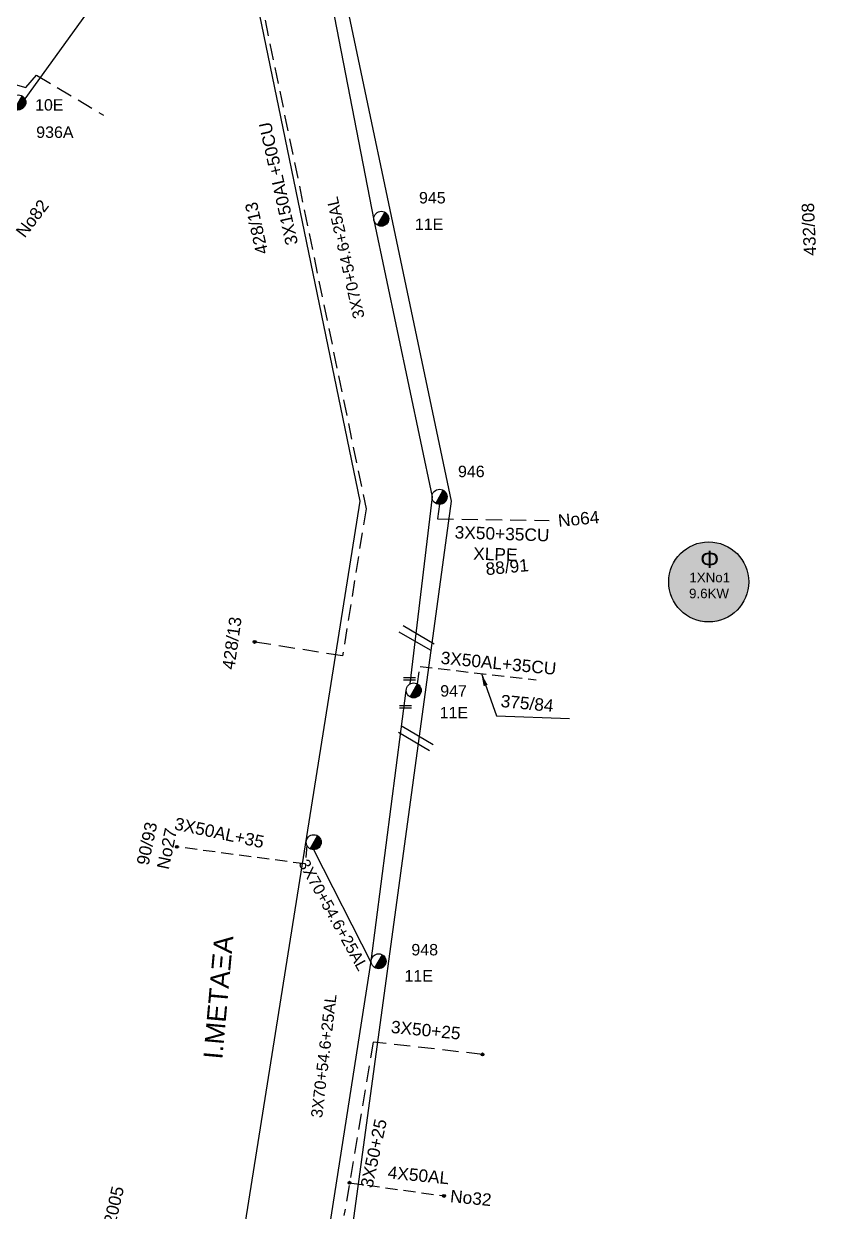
# Model space of a CAD drawing. Header units: millimetres. Extents: x 7453 to 9570, y 777 to 1872.
# Drawn here: x 8876.3 to 9002.5, y 980.9 to 1167.8 of the extents above; entities that cross this region are included whole.
import ezdxf

# ---------------------------------------------------------------- set-up
doc = ezdxf.new("R2010")
doc.units = ezdxf.units.MM
doc.linetypes.add('DASHED', pattern=[19.05, 12.7, -6.35])
for name, color, linetype in [('Άγνωστα', 7, 'Continuous'), ('Γυμνά εναέρια ΧΤ (3Φ)   3x50+35CU', 7, 'Continuous'), ('Επιγραφές - Σχήματα', 7, 'Continuous'), ('Καλώδια ΧΤ   3x150+70AL', 7, 'DASHED'), ('Καλώδια ΧΤ   3x150AL+50CU', 7, 'DASHED'), ('Καλώδια ΧΤ   3x150AL+50XLPE', 7, 'DASHED'), ('Μηχανική τομή', 7, 'Continuous'), ('Στύλος ΦΜ', 7, 'Continuous'), ('Στύλος ΦΜ @ 1', 7, 'Continuous'), ('Συνδέσεις', 7, 'Continuous'), ('Συνεστραμμένα ΧΤ   3x70+54.6+25 AL', 7, 'SYN_LINE'), ('Τομή', 7, 'Continuous'), ('Υπόβαθρο ΔΕΗ', 7, 'Continuous'), ('Υπόγεια καλώδια Παροχών ΧΤ   4x50AL', 7, 'DASHED'), ('Χώρος', 7, 'Continuous')]:
    doc.layers.add(name, color=color, linetype=linetype)
doc.styles.get("Standard").update_dxf_attribs({"font": 'ARIAL.TTF'})
doc.linetypes.add('SYN_LINE', pattern='A,0.5,-0.0001,["/\\/\\/\\/",Standard,S=0.1,R=0,X=0,Y=-0.05],-0.25', length=0.7501)
doc.dimstyles.new('ISO-25', dxfattribs={"dimtxt": 2.5, "dimasz": 2.5, "dimexe": 1.25, "dimexo": 0.625, "dimtad": 1, "dimtxsty": 'Standard', "dimcen": 2.5, "dimadec": 0, "dimazin": 0, "dimtfac": 1, "dimtmove": 0, "dimatfit": 3, "dimfxl": 1, "dimarcsym": 0})

# ---------------------------------------------------------------- blocks, each defined once
blk = doc.blocks.new('ΥΠΑΡΧΩΝ ΤΣΙΜΕΝΤΕΝΙΟΣ ΣΤΥΛΟΣ')
at = {"layer": 'Στύλος ΦΜ'}
blk.add_hatch(color=7, dxfattribs=at).paths.add_polyline_path([(-1.29, -2.28, 0.574793), (2.62, 0, 0.268822), (1.3, 2.27)])
at = {"layer": 'Στύλος ΦΜ', "color": 7}
blk.add_line((-1.29, -2.28), (1.3, 2.27), dxfattribs=at)
blk.add_circle((0, 0), 2.62, dxfattribs=at)
at = {"layer": 'Στύλος ΦΜ', "flags": 4}
for tag, p in [('ΑΡΙΘΜΟΣ', (-4.68, 8.05)), ('ΤΥΠΟΣ', (-4.91, 3.03))]:
    blk.add_attdef(tag, p, '', height=4, dxfattribs=at)
blk = doc.blocks.new('ΤΟΜΗ')
at = {"layer": 'Τομή', "ltscale": 40}
for p, q in [((-5.68, 0), (5.68, 0)), ((5.68, -2.33), (-5.68, -2.33))]:
    blk.add_line(p, q, dxfattribs=at)
blk = doc.blocks.new('_ΣΥΝΔΕΣΗ')
at = {"layer": 'Συνδέσεις', "linetype": 'SYN_LINE', "ltscale": 40}
blk.add_hatch(color=256, dxfattribs=at).paths.add_polyline_path([(0.5, -0.01, 1), (-0.5, -0.01, 1)])
at = {"layer": 'Συνδέσεις'}
blk.add_circle((0, -0.01), 0.5, dxfattribs=at)
blk = doc.blocks.new('ΜΗΧΑΝΙΚΗ ΤΟΜΗ')
at = {"layer": 'Μηχανική τομή', "ltscale": 40}
for p, q in [((-1.89, 0.78), (1.89, 0.78)), ((1.89, 0), (-1.89, 0))]:
    blk.add_line(p, q, dxfattribs=at)
blk = doc.blocks.new('ΧΩΡΟΣ')
at = {"layer": 'Χώρος', "ltscale": 40, "true_color": 0xff4747}
blk.add_hatch(color=13, dxfattribs=at).paths.add_polyline_path([(12.17, -0.19, 1), (-13.03, -0.19, 1)])
at = {"layer": 'Χώρος', "ltscale": 40}
blk.add_circle((-0.43, -0.19), 12.6, dxfattribs=at)
at = {"layer": 'Χώρος', "ltscale": 30, "insert": (-3.14, 9.64), "char_height": 5.4, "width": 408.8913, "attachment_point": 1}
blk.add_mtext('Φ', dxfattribs=at)
at = {"layer": 'Χώρος', "ltscale": 40}
blk.add_attdef('ΑΡΙΘΜΟΣ_001', (-5.24, -3.99), '', height=5.4, dxfattribs=at)

msp = doc.modelspace()

# ---------------------------------------------------------------- linework, layer by layer
at = {"layer": 'Άγνωστα', "color": 5, "linetype": 'DASHED', "ltscale": 0.2}
msp.add_lwpolyline([(8948.46, 1005.68), (8931.26, 1007.62), (8926.66, 980.32)], dxfattribs=at)
at = {"layer": 'Γυμνά εναέρια ΧΤ (3Φ)   3x50+35CU', "color": 2, "linetype": 'DASHED', "ltscale": 0.2}
msp.add_lwpolyline([(8941.7, 1092.21), (8941.38, 1089.91), (8958.97, 1089.69)], dxfattribs=at)
at = {"layer": 'Καλώδια ΧΤ   3x150+70AL', "color": 5, "ltscale": 0.2}
msp.add_lwpolyline([(8866.64, 1143.9), (8873.54, 1153.2), (8873.94, 1154.31), (8872.11, 1155.59), (8874.54, 1158.38), (8876.61, 1157.78), (8878.29, 1159.73), (8888.85, 1153.4)], dxfattribs=at)
at = {"layer": 'Καλώδια ΧΤ   3x150AL+50CU', "color": 2, "ltscale": 0.15}
msp.add_lwpolyline([(8938.23, 1063.97), (8938.63, 1066.71), (8956.91, 1064.59)], dxfattribs=at)
at = {"layer": 'Καλώδια ΧΤ   3x150AL+50CU', "color": 5, "ltscale": 0.15}
msp.add_lwpolyline([(8920.84, 1038.57), (8920.56, 1035.64), (8900.37, 1038.33)], dxfattribs=at)
at = {"layer": 'Καλώδια ΧΤ   3x150AL+50XLPE', "color": 6, "linetype": 'DASHED', "ltscale": 0.2}
msp.add_lwpolyline([(8926.83, 1212.13, 0.408519), (8917.05, 1203.48), (8908.08, 1198.22), (8930.13, 1091.51), (8926.44, 1068.35), (8912.71, 1070.53)], format="xyb", dxfattribs=at)
at = {"layer": 'Συνεστραμμένα ΧΤ   3x70+54.6+25 AL', "color": 2, "ltscale": 20}
msp.add_lwpolyline([(8916.86, 1214.24), (8924.51, 1172.36), (8931.38, 1136.9), (8940.53, 1093.39), (8937.02, 1063.95)], dxfattribs=at)
at = {"layer": 'Συνεστραμμένα ΧΤ   3x70+54.6+25 AL', "color": 5, "ltscale": 20}
msp.add_lwpolyline([(8918.06, 937.83), (8930.94, 1020.33), (8936.46, 1062.94)], dxfattribs=at)
at = {"layer": 'Συνεστραμμένα ΧΤ   3x70+54.6+25 AL', "color": 5, "ltscale": 15}
msp.add_lwpolyline([(8930.97, 1020.04), (8921.91, 1037.88)], dxfattribs=at)
at = {"layer": 'Υπόβαθρο ΔΕΗ'}
for points in [[(9017.82, 918.51), (9030.51, 990.21), (9032.35, 1080.51), (9012.62, 1182.88, 0.360104), (8990.99, 1200.69), (8927.49, 1210.76, 0.530419), (8920.28, 1203.06), (8943.55, 1092.72), (8923.43, 945.25, 0.353787), (8927.26, 938.91), (9017.82, 918.51)], [(8907.28, 1198.69), (8929.17, 1092.73), (8907.09, 953.93, -0.348219), (8895.9, 946.34), (8832.68, 959.1, -0.326637), (8820.25, 981.9), (8830.98, 1065.17), (8836.53, 1100.74), (8907.28, 1198.69)]]:
    msp.add_lwpolyline(points, format="xyb", dxfattribs=at)
for points in [[(9293.43, 995.62), (9290.71, 1000.33), (9281.76, 1009.06), (9270.11, 1026.43), (9252, 1040.48), (9228.46, 1061.42), (9199.72, 1092.98), (9190.65, 1101.13), (9182.33, 1117.67), (9149.76, 1153.35), (9141.51, 1164.42), (9136.31, 1175.55), (9126.73, 1186.58), (9119.63, 1200.25), (9094.45, 1231.45), (9061.94, 1268.94), (9034.04, 1304.5), (9023.53, 1309.28), (9006.44, 1318.56), (8985.94, 1332.29), (8975.93, 1352.29), (8968.64, 1372.81), (8964.06, 1386.96), (8949.46, 1398.81), (8937.88, 1424.76), (8930.18, 1437.92), (8926.81, 1462.87)], [(9299.59, 1005.66), (9297.04, 1007.79), (9295.15, 1016.49), (9286.23, 1020.03), (9270.04, 1040.55), (9246.7, 1059.74), (9228.12, 1077.77), (9220.7, 1090.95), (9208.78, 1098.2), (9204.22, 1105.43), (9199.31, 1121.84), (9189.36, 1131.95), (9190.63, 1129.56), (9187.75, 1128.4), (9183.87, 1129.9), (9173.9, 1143.19), (9156.42, 1161.82), (9149.61, 1175.22), (9135.24, 1190.93), (9129.53, 1202.29), (9128.53, 1202.76), (9127.5, 1201.81), (9124.55, 1203.44), (9112.24, 1225.15), (9111.66, 1225.14), (9111.17, 1223.58), (9100.6, 1234.67), (9096.88, 1240), (9093.53, 1247.84), (9085.25, 1258.12), (9077.73, 1266.92), (9056.11, 1292.86), (9047.66, 1305.52), (9026.06, 1326.55), (9008.35, 1341.06), (8998.84, 1345.33), (8990.34, 1353.55), (8987.07, 1369.98), (8983.5, 1385.34), (8974.19, 1397.16), (8966.28, 1412.88), (8952.14, 1428.76), (8942.65, 1444.48), (8937.62, 1461.07)]]:
    msp.add_spline(points, degree=3, dxfattribs=at)
at = {"layer": 'Υπόγεια καλώδια Παροχών ΧΤ   4x50AL', "color": 5, "ltscale": 0.15}
msp.add_lwpolyline([(8927.54, 985.5), (8942.41, 983.42)], dxfattribs=at)

# ---------------------------------------------------------------- block references
ref = msp.add_blockref('ΧΩΡΟΣ', (8984.27, 1080.1), dxfattribs=dict(xscale=0.5, yscale=0.5, zscale=0.5))
ref.add_attrib('ΑΡΙΘΜΟΣ_001', '1XΝο1', (8981.01, 1079.95), dxfattribs={"layer": 'Χώρος', "ltscale": 40, "height": 1.5})
ref.add_attrib('ΑΡΙΘΜΟΣ_002', '9.6KW', (8980.96, 1077.44), dxfattribs={"layer": 'Χώρος', "ltscale": 40, "height": 1.5})
at = {"layer": 'Μηχανική τομή', "xscale": 0.5, "yscale": 0.5, "zscale": 0.5}
for p in [(8936.95, 1064.57), (8936.32, 1060.15)]:
    msp.add_blockref('ΜΗΧΑΝΙΚΗ ΤΟΜΗ', p, dxfattribs=at)
at = {"layer": 'Στύλος ΦΜ @ 1', "ltscale": 40}
ref = msp.add_blockref('ΥΠΑΡΧΩΝ ΤΣΙΜΕΝΤΕΝΙΟΣ ΣΤΥΛΟΣ', (8875.43, 1155.44), dxfattribs=dict(at, xscale=0.4499999999998181, yscale=0.4499999999998181, zscale=0.4499999999998181))
ref.add_attrib('ΤΥΠΟΣ', '10Ε', (8878.06, 1154.14), dxfattribs={"layer": 'Στύλος ΦΜ', "height": 1.8, "flags": 4})
ref.add_attrib('ΑΡΙΘΜΟΣ', '936Α', (8878.24, 1149.85), dxfattribs={"layer": 'Στύλος ΦΜ', "height": 1.8, "flags": 4})
ref = msp.add_blockref('ΥΠΑΡΧΩΝ ΤΣΙΜΕΝΤΕΝΙΟΣ ΣΤΥΛΟΣ', (8932.54, 1137.13), dxfattribs=dict(at, xscale=0.4499999999998181, yscale=0.4499999999998181, zscale=0.4499999999998181))
ref.add_attrib('ΤΥΠΟΣ', '11Ε', (8937.82, 1135.37), dxfattribs={"layer": 'Στύλος ΦΜ', "height": 1.8, "flags": 4})
ref.add_attrib('ΑΡΙΘΜΟΣ', '945', (8938.47, 1139.54), dxfattribs={"layer": 'Στύλος ΦΜ', "height": 1.8, "flags": 4})
ref = msp.add_blockref('ΥΠΑΡΧΩΝ ΤΣΙΜΕΝΤΕΝΙΟΣ ΣΤΥΛΟΣ', (8941.7, 1093.39), dxfattribs=dict(at, xscale=0.4499999999998181, yscale=0.4499999999998181, zscale=0.4499999999998181))
ref.add_attrib('ΑΡΙΘΜΟΣ', '946', (8944.6, 1096.48), dxfattribs={"layer": 'Στύλος ΦΜ', "height": 1.8, "flags": 4})
ref = msp.add_blockref('ΥΠΑΡΧΩΝ ΤΣΙΜΕΝΤΕΝΙΟΣ ΣΤΥΛΟΣ', (8937.64, 1062.94), dxfattribs=dict(at, xscale=0.4499999999998181, yscale=0.4499999999998181, zscale=0.4499999999998181))
ref.add_attrib('ΤΥΠΟΣ', '11Ε', (8941.73, 1058.54), dxfattribs={"layer": 'Στύλος ΦΜ', "height": 1.8, "flags": 4})
ref.add_attrib('ΑΡΙΘΜΟΣ', '947', (8941.81, 1061.96), dxfattribs={"layer": 'Στύλος ΦΜ', "height": 1.8, "flags": 4})
at = {"layer": 'Στύλος ΦΜ @ 1', "ltscale": 40, "xscale": 0.4499999999998181, "yscale": 0.4499999999998181, "zscale": 0.4499999999998181}
msp.add_blockref('ΥΠΑΡΧΩΝ ΤΣΙΜΕΝΤΕΝΙΟΣ ΣΤΥΛΟΣ', (8921.91, 1039.06), dxfattribs=at)
at = {"layer": 'Στύλος ΦΜ @ 1', "ltscale": 40}
ref = msp.add_blockref('ΥΠΑΡΧΩΝ ΤΣΙΜΕΝΤΕΝΙΟΣ ΣΤΥΛΟΣ', (8932.12, 1020.33), dxfattribs=dict(at, xscale=0.4499999999998181, yscale=0.4499999999998181, zscale=0.4499999999998181))
ref.add_attrib('ΤΥΠΟΣ', '11Ε', (8936.18, 1017.14), dxfattribs={"layer": 'Στύλος ΦΜ', "height": 1.8, "flags": 4})
ref.add_attrib('ΑΡΙΘΜΟΣ', '948', (8937.27, 1021.25), dxfattribs={"layer": 'Στύλος ΦΜ', "height": 1.8, "flags": 4})
at = {"layer": 'Συνδέσεις', "xscale": 0.4499999999998181, "yscale": 0.4499999999998181, "zscale": 0.4499999999998181}
for p in [(8912.61, 1070.56), (8900.37, 1038.33), (8948.46, 1005.68), (8927.54, 985.5), (8942.41, 983.42)]:
    msp.add_blockref('_ΣΥΝΔΕΣΗ', p, dxfattribs=at)
at = {"layer": 'Τομή', "xscale": 0.4999999999997947, "yscale": 0.4999999999997947, "zscale": 0.4999999999997947, "rotation": 149.7185995101127}
for p in [(8937.82, 1070.69), (8937.68, 1054.87)]:
    msp.add_blockref('ΤΟΜΗ', p, dxfattribs=at)

# ---------------------------------------------------------------- texts
at = {"layer": 'Άγνωστα', "char_height": 1.8, "width": 23.5192, "attachment_point": 1}
for insert, rotation in [((8934.17, 1011.01), 354.4335), ((8929.23, 984.95), 77.9237)]:
    msp.add_mtext('{\\H1.083x;3X50+25}', dxfattribs=dict(at, insert=insert, rotation=rotation))
at = {"layer": 'Γυμνά εναέρια ΧΤ (3Φ)   3x50+35CU', "linetype": 'DASHED', "ltscale": 0.2, "insert": (8944.12, 1088.8), "char_height": 1.8, "width": 23.5192, "attachment_point": 1, "rotation": 358.1334}
msp.add_mtext('{\\H1.083x;3X50+35CU\\P    XLPE}', dxfattribs=at)
at = {"layer": 'Επιγραφές - Σχήματα', "attachment_point": 1}
for s, insert, char_height, width, rotation in [('{\\H1.083x;No82}', (8874.88, 1135.17), 1.8, 23.5192, 52.9703), ('432/08', (8999.04, 1131.26), 1.949, 16.2172, 92.6648), ('{\\H1.083x;No64}', (8960.25, 1090.59), 1.8, 23.5192, 5.5061), ('{\\H1.083x;88/91}', (8948.86, 1083), 1.8, 23.5192, 5.5061), ('{\\H1.083x;375/84}', (8951.44, 1062.28), 1.8, 23.5192, 354.4335), ('{\\H1.083x;90/93\\PNo27}', (8894, 1035.72), 1.8, 23.5192, 78.1162), ('I.METAΞA', (8904.52, 1005.09), 3, 23.5192, 84.8379), ('{\\H1.083x;348/2005}', (8887.62, 974.04), 1.8, 23.5192, 77.0085), ('{\\H1.083x;No32}', (8943.49, 984.38), 1.8, 23.5192, 354.4335)]:
    msp.add_mtext(s, dxfattribs=dict(at, insert=insert, char_height=char_height, width=width, rotation=rotation))
at = {"layer": 'Καλώδια ΧΤ   3x150AL+50CU', "char_height": 1.8, "width": 23.5192, "attachment_point": 1}
for s, insert, rotation in [('{\\H1.083x;3X150AL+50CU}', (8917.55, 1132.79), 102.5688), ('{\\H1.083x;428/13}', (8912.86, 1131.35), 102.5688), ('{\\H1.083x;428/13}', (8907.48, 1066.39), 81.941), ('{\\H1.083x;3X50AL+35CU}', (8942, 1069.08), 354.4335), ('{\\H1.083x;3X50AL+35}', (8900.26, 1042.99), 347.9748)]:
    msp.add_mtext(s, dxfattribs=dict(at, insert=insert, rotation=rotation))
at = {"layer": 'Συνεστραμμένα ΧΤ   3x70+54.6+25 AL', "char_height": 1.8, "width": 16.2172, "attachment_point": 1}
for insert, rotation in [((8928.17, 1121.24), 102.6351), ((8921.02, 1036.62), 299.0821), ((8921.44, 995.83), 83.3008)]:
    msp.add_mtext('3X70+54.6+25AL', dxfattribs=dict(at, insert=insert, rotation=rotation))
at = {"layer": 'Υπόγεια καλώδια Παροχών ΧΤ   4x50AL', "insert": (8933.67, 988.12), "char_height": 1.8, "width": 23.5192, "attachment_point": 1, "rotation": 354.4335}
msp.add_mtext('{\\H1.083x;4X50AL}', dxfattribs=at)

# ---------------------------------------------------------------- leaders
at = {"layer": 'Επιγραφές - Σχήματα'}
msp.add_leader([(8948.28, 1065.59), (8950.64, 1058.95), (8962.13, 1058.5)], dimstyle='ISO-25', override={"dimasz": 2, "dimgap": 0.625, "dimtad": 0}, dxfattribs=at)

doc.saveas('drawing.dxf')
